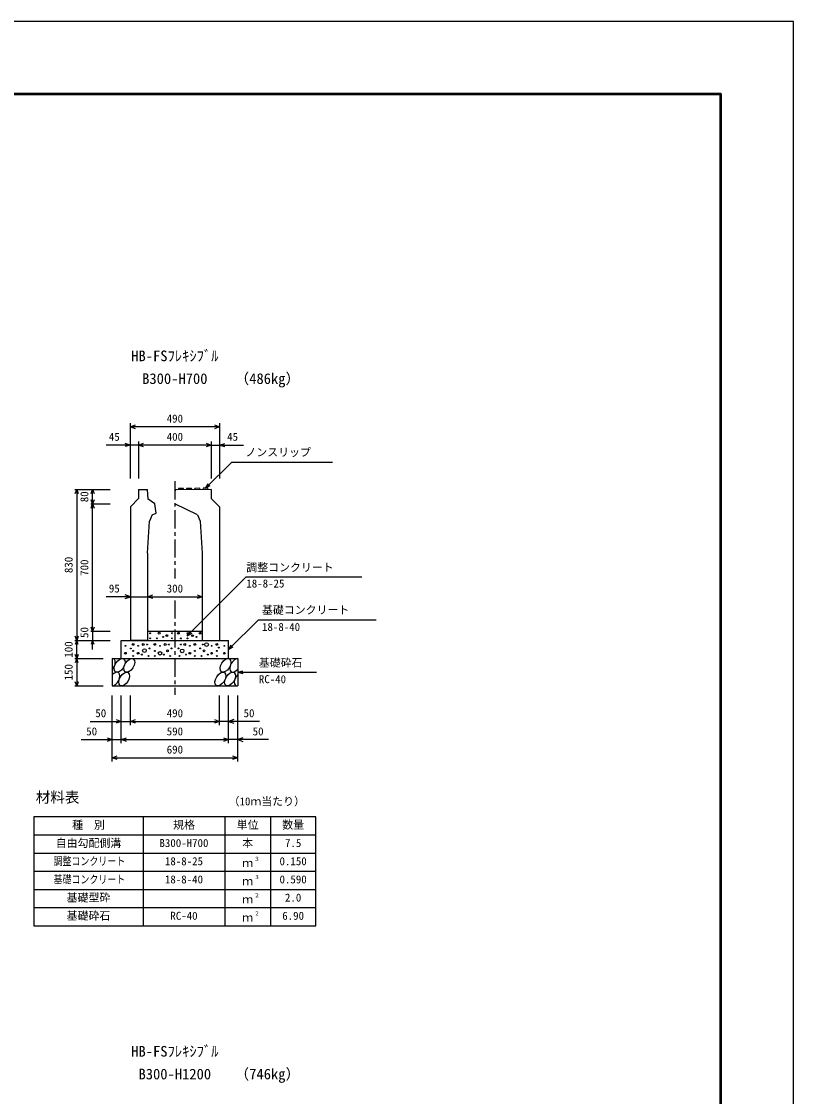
# Model space of a CAD drawing. Units: millimetres, scale not verified. Extents: x -16800 to 16800, y -5940 to 5940.
# Drawn here: x 12557 to 16800, y 29 to 5940 of the extents above; entities that cross this region are included whole.
import ezdxf
from ezdxf.enums import TextEntityAlignment as Align

# ---------------------------------------------------------------- set-up
doc = ezdxf.new("R2010")
doc.units = ezdxf.units.MM
doc.header["$LTSCALE"] = 20
doc.linetypes.add('CHAIN1', pattern=[8, 5, -1, 1, -1])
for name, color, linetype, lineweight in [('0-0_DIM', 7, 'Continuous', 25), ('0-1_Defpoints', 5, 'Continuous', 25), ('0-2_HATCH', 6, 'Continuous', 25), ('0-3_HYO', 3, 'Continuous', 25), ('0-4_HYO2', 4, 'Continuous', 25), ('0-5_OUTLINE', 3, 'Continuous', 25), ('0-6_TXT', 7, 'Continuous', 25), ('0-7_WAKU', 3, 'Continuous', 25)]:
    doc.layers.add(name, color=color, linetype=linetype, lineweight=lineweight)
doc.styles.add('ＭＳ ゴシック', font='')
doc.styles.get('ＭＳ ゴシック').set_extended_font_data('MS Gothic')

msp = doc.modelspace()

# ---------------------------------------------------------------- linework, layer by layer
at = {"layer": '0-0_DIM'}
for p, q in [((13154.89, 3731.28), (13154.89, 3427.52)), ((13644.89, 3731.28), (13644.89, 3427.52)), ((13644.89, 3711.28), (13154.89, 3711.28)), ((13154.89, 3611.28), (13021.87, 3611.28)), ((13154.89, 3611.28), (13125.91, 3619.04)), ((13154.89, 3611.28), (13125.91, 3603.51)), ((13199.89, 3611.28), (13154.89, 3611.28)), ((13199.89, 3631.28), (13199.89, 3427.52)), ((13599.89, 3611.28), (13199.89, 3611.28)), ((13599.89, 3631.28), (13599.89, 3427.52)), ((13599.89, 3611.28), (13644.89, 3611.28)), ((13644.89, 3611.28), (13673.87, 3619.04)), ((13644.89, 3611.28), (13777.91, 3611.28)), ((13644.89, 3611.28), (13673.87, 3603.51)), ((13567.95, 3373.58), (13710.16, 3515.79)), ((14267.05, 3515.79), (13710.16, 3515.79)), ((13567.95, 3373.58), (13582.95, 3399.56)), ((13567.95, 3373.58), (13593.93, 3388.58)), ((12850.8, 3366.9), (13044.13, 3366.9)), ((12860.8, 3366.9), (12860.8, 2536.9)), ((12947.46, 3286.9), (12947.46, 3366.9)), ((12937.46, 3286.9), (13044.13, 3286.9)), ((12947.46, 2586.9), (12947.46, 3286.9)), ((13155, 2776.9), (13021.98, 2776.9)), ((13155, 2776.9), (13250, 2776.9)), ((13250, 2776.9), (13550, 2776.9)), ((13858.65, 2650.55), (13695, 2486.9)), ((13858.65, 2650.55), (14505.53, 2650.55)), ((12937.46, 2586.9), (13044.13, 2586.9)), ((12947.46, 2586.9), (12947.46, 2536.9)), ((13468.01, 2561.9), (13483.01, 2587.88)), ((13468.01, 2561.9), (13493.99, 2576.9)), ((12850.8, 2536.9), (13044.13, 2536.9)), ((12860.8, 2436.9), (12860.8, 2536.9)), ((12947.46, 2486.9), (12947.46, 2536.9)), ((13695, 2486.9), (13710, 2512.88)), ((13695, 2486.9), (13720.98, 2501.9)), ((12850.8, 2436.9), (13005, 2436.9)), ((12860.8, 2436.9), (12860.8, 2286.9)), ((13745, 2361.9), (13773.98, 2369.66)), ((13745, 2361.9), (14178.31, 2361.9)), ((13745, 2361.9), (13773.98, 2354.13)), ((12850.8, 2286.9), (13005, 2286.9)), ((13055, 1871.38), (13055, 2233.73)), ((13105, 1971.38), (13105, 2233.73)), ((13155, 2071.38), (13155, 2233.73)), ((13645, 2071.38), (13645, 2233.73)), ((13695, 1971.38), (13695, 2233.73)), ((13745, 1871.38), (13745, 2233.73)), ((12935, 2091.38), (13155, 2091.38)), ((13155, 2091.38), (13645, 2091.38)), ((13865, 2091.38), (13645, 2091.38)), ((12885, 1991.38), (13105, 1991.38)), ((13105, 1991.38), (13695, 1991.38)), ((13915, 1991.38), (13695, 1991.38)), ((13055, 1891.38), (13745, 1891.38))]:
    msp.add_line(p, q, dxfattribs=at)
at = {"layer": '0-0_DIM', "linetype": 'CHAIN1'}
for p, q in [((13400, 3412.2), (13400, 2876.9)), ((13400, 2756.9), (13400, 2236.9))]:
    msp.add_line(p, q, dxfattribs=at)
at = {"layer": '0-0_DIM'}
for points in [[(13183.08, 3701.02), (13154.89, 3711.28), (13183.08, 3721.54)], [(13616.74, 3721.55), (13644.93, 3711.29), (13616.74, 3701.03)], [(13228.12, 3601.02), (13199.93, 3611.28), (13228.12, 3621.54)], [(13571.74, 3621.54), (13599.93, 3611.28), (13571.74, 3601.02)], [(12852.59, 3344.34), (12860.8, 3366.9), (12869.01, 3344.34)], [(12939.26, 3344.34), (12947.46, 3366.9), (12955.67, 3344.34)], [(12955.67, 3309.45), (12947.46, 3286.9), (12939.26, 3309.45)], [(12939.26, 3264.34), (12947.46, 3286.9), (12955.67, 3264.34)], [(13468.01, 2561.9), (13792.47, 2886.36), (14426.82, 2886.36)], [(13126.81, 2766.64), (13155, 2776.9), (13126.81, 2787.16)], [(13278.19, 2766.64), (13250, 2776.9), (13278.19, 2787.16)], [(13521.88, 2787.16), (13550.08, 2776.9), (13521.88, 2766.64)], [(12955.67, 2609.45), (12947.46, 2586.9), (12939.26, 2609.45)], [(12869.01, 2559.45), (12860.8, 2536.9), (12852.59, 2559.45)], [(12869.01, 2514.34), (12860.8, 2536.9), (12852.59, 2514.34)], [(12955.67, 2514.34), (12947.46, 2536.9), (12939.26, 2514.34)], [(12869.01, 2459.45), (12860.8, 2436.9), (12852.59, 2459.45)], [(12869.01, 2414.34), (12860.8, 2436.9), (12852.59, 2414.34)], [(12869.01, 2309.45), (12860.8, 2286.9), (12852.59, 2309.45)], [(13076.81, 2101.64), (13105, 2091.38), (13076.81, 2081.12)], [(13183.19, 2081.12), (13155, 2091.38), (13183.19, 2101.64)], [(13616.81, 2101.64), (13645, 2091.38), (13616.81, 2081.12)], [(13723.19, 2101.64), (13695, 2091.38), (13723.19, 2081.12)], [(13026.81, 2001.64), (13055, 1991.38), (13026.81, 1981.12)], [(13133.19, 1981.12), (13105, 1991.38), (13133.19, 2001.64)], [(13666.81, 2001.64), (13695, 1991.38), (13666.81, 1981.12)], [(13773.19, 2001.64), (13745, 1991.38), (13773.19, 1981.12)], [(13083.19, 1881.12), (13055, 1891.38), (13083.19, 1901.64)], [(13716.81, 1901.64), (13745, 1891.38), (13716.81, 1881.12)]]:
    msp.add_lwpolyline(points, dxfattribs=at)
at = {"layer": '0-1_Defpoints'}
msp.add_lwpolyline([(0, -5940), (16800, -5940), (16800, 5940), (0, 5940)], close=True, dxfattribs=at)
at = {"layer": '0-2_HATCH'}
for p, q in [((13448, 3365.88), (13446.45, 3372.36)), ((13493, 3366.33), (13491.45, 3372.81)), ((13538, 3366.78), (13536.45, 3373.26)), ((13583, 3367.23), (13581.45, 3373.71))]:
    msp.add_line(p, q, dxfattribs=at)
for points in [[(13446.45, 3372.36), (13419.45, 3372.09), (13418, 3365.58)], [(13491.45, 3372.81), (13464.45, 3372.54), (13463, 3366.03)], [(13536.45, 3373.26), (13509.45, 3372.99), (13508, 3366.48)], [(13581.45, 3373.71), (13554.45, 3373.44), (13553, 3366.93)]]:
    msp.add_lwpolyline(points, dxfattribs=at)
for centre, radius in [((13263.97, 2576.21), 2.5), ((13263.97, 2548.19), 2.5), ((13299.86, 2548.19), 2.5), ((13313.88, 2576.21), 5), ((13334.9, 2556.07), 2.5), ((13355.93, 2563.08), 5), ((13383.97, 2576.21), 2.5), ((13383.97, 2548.19), 2.5), ((13419.13, 2575.93), 5), ((13433.15, 2547.91), 2.5), ((13469.04, 2575.93), 2.5), ((13469.04, 2547.91), 2.5), ((13497.08, 2562.79), 5), ((13518.11, 2555.79), 2.5), ((13539.13, 2575.93), 5), ((13127.79, 2507.07), 2.5), ((13157.55, 2492.15), 2.5), ((13169.97, 2514.95), 5), ((13198.01, 2507.07), 2.5), ((13226.04, 2514.08), 5), ((13232.58, 2481.06), 10), ((13247.07, 2514.08), 2.5), ((13261.09, 2493.06), 2.5), ((13289.97, 2514.95), 5), ((13318.01, 2507.07), 2.5), ((13346.04, 2514.08), 5), ((13360.06, 2479.06), 5), ((13367.07, 2514.08), 2.5), ((13381.09, 2493.06), 2.5), ((13418.91, 2493.06), 2.5), ((13439.94, 2479.06), 10), ((13432.93, 2514.08), 2.5), ((13453.96, 2514.08), 5), ((13481.99, 2507.07), 2.5), ((13510.03, 2514.95), 5), ((13538.91, 2493.06), 2.5), ((13552.93, 2514.08), 2.5), ((13559.94, 2479.06), 5), ((13573.96, 2514.08), 10), ((13601.99, 2507.07), 2.5), ((13630.03, 2514.95), 5), ((13641.37, 2497.38), 2.5), ((13671.61, 2507.07), 2.5), ((13127.79, 2465.93), 5), ((13169.97, 2479.06), 2.5), ((13169.97, 2451.04), 2.5), ((13198.01, 2465.93), 5), ((13219.03, 2458.92), 2.5), ((13254.08, 2451.04), 2.5), ((13289.97, 2479.06), 2.5), ((13289.97, 2451.04), 2.5), ((13318.01, 2465.93), 10), ((13339.03, 2458.92), 2.5), ((13374.08, 2451.04), 2.5), ((13425.92, 2451.04), 2.5), ((13460.97, 2458.92), 2.5), ((13481.99, 2465.93), 5), ((13510.03, 2479.06), 2.5), ((13510.03, 2451.04), 2.5), ((13545.92, 2451.04), 2.5), ((13580.97, 2458.92), 2.5), ((13601.99, 2465.93), 5), ((13630.03, 2479.06), 2.5), ((13630.03, 2451.04), 2.5), ((13671.61, 2465.93), 5)]:
    msp.add_circle(centre, radius, dxfattribs=at)
for centre, start_param, end_param in [((13042.64, 2399.37), 4.385593, 6.6745444), ((13731.14, 2399.37), 0.3357715, 4.4411806), ((13067.96, 2324.38), 3.5111464, 7.548991), ((13756.46, 2324.38), 1.2110787, 3.5658734)]:
    msp.add_ellipse(centre, major_axis=(21.81, 35.31), ratio=0.5792, start_param=start_param, end_param=end_param, dxfattribs=at)
for centre in [(13095.84, 2399.37), (13149.05, 2399.37), (13677.93, 2399.37), (13121.16, 2324.38), (13650.04, 2324.38), (13703.25, 2324.38)]:
    msp.add_ellipse(centre, major_axis=(21.81, 35.31), ratio=0.5792, dxfattribs=at)
at = {"layer": '0-3_HYO'}
for p, q in [((13225, 1567.43), (13225, 967.43)), ((13675, 1567.43), (13675, 967.43)), ((13925, 1567.43), (13925, 967.43)), ((12625, 1467.43), (14175, 1467.43))]:
    msp.add_line(p, q, dxfattribs=at)
msp.add_lwpolyline([(12625, 967.43), (14175, 967.43), (14175, 1567.43), (12625, 1567.43)], close=True, dxfattribs=at)
at = {"layer": '0-4_HYO2'}
for p, q in [((12625, 1367.43), (14175, 1367.43)), ((12625, 1267.43), (14175, 1267.43)), ((12625, 1167.43), (14175, 1167.43)), ((12625, 1067.43), (14175, 1067.43))]:
    msp.add_line(p, q, dxfattribs=at)
at = {"layer": '0-5_OUTLINE'}
for p, q in [((13155, 3271.9), (13200, 3316.9)), ((13200, 3367.4), (13250, 3366.9)), ((13200, 3367.4), (13200, 3316.9)), ((13400, 3362.2), (13404.5, 3362.2)), ((13404.5, 3362.2), (13406, 3365.46)), ((13600, 3367.4), (13406, 3365.46)), ((13600, 3367.4), (13600, 3316.9)), ((13645, 3271.9), (13600, 3316.9)), ((13155, 3271.9), (13155, 2536.9)), ((13296.48, 3237.04), (13289, 3286.9)), ((13524.8, 3226.9), (13400, 3286.9)), ((13645, 3271.9), (13645, 2536.9)), ((13275.14, 3226.76), (13260.5, 3191.9)), ((13275.14, 3226.76), (13296.48, 3237.04)), ((13524.8, 3226.9), (13539.5, 3191.9)), ((13250, 3016.9), (13260.5, 3191.9)), ((13539.5, 3191.9), (13550, 3016.9)), ((13250, 3016.9), (13250, 2536.9)), ((13550, 3016.9), (13550, 2536.9)), ((13250, 2586.9), (13550, 2586.9)), ((13105, 2536.9), (13695, 2536.9)), ((13105, 2436.9), (13105, 2536.9)), ((13250, 2536.9), (13155, 2536.9)), ((13550, 2536.9), (13645, 2536.9)), ((13695, 2436.9), (13695, 2536.9)), ((13055, 2436.9), (13745, 2436.9)), ((13055, 2436.9), (13055, 2286.9)), ((13745, 2436.9), (13745, 2286.9)), ((13055, 2286.9), (13745, 2286.9))]:
    msp.add_line(p, q, dxfattribs=at)
msp.add_lwpolyline([(13289, 3286.9), (13253, 3314.02), (13250, 3366.9)], dxfattribs=at)
at = {"layer": '0-7_WAKU', "lineweight": 50}
msp.add_lwpolyline([(400, -5540), (16400, -5540), (16400, 5540), (400, 5540)], close=True, dxfattribs=at)

# ---------------------------------------------------------------- texts
at = {"layer": '0-0_DIM', "style": 'ＭＳ ゴシック'}
for s, p in [('490', (13354.89, 3721.28)), ('45', (13036.87, 3621.28)), ('400', (13354.89, 3621.28)), ('45', (13687.07, 3621.28)), ('ノンスリップ', (13787.47, 3535.97)), ('調整コンクリート', (13792.47, 2902.78)), ('95', (13036.98, 2786.9)), ('300', (13355, 2786.9)), ('18-8-25', (13792.47, 2814.51)), ('基礎コンクリート', (13878.65, 2669.29)), ('18-8-40', (13878.65, 2575.47)), ('基礎砕石', (13861.32, 2379.07)), ('RC-40', (13861.32, 2288.38)), ('50', (12962.56, 2101.38)), ('490', (13355, 2101.38)), ('50', (13777.44, 2101.38)), ('50', (12912.56, 2001.38)), ('590', (13355, 2001.38)), ('50', (13827.44, 2001.38)), ('690', (13355, 1901.38))]:
    msp.add_text(s, height=43.99, dxfattribs=at).set_placement(p, align=Align.BOTTOM_LEFT)
for s, p in [('80', (12937.46, 3296.65)), ('830', (12850.8, 2906.9)), ('700', (12937.46, 2891.9)), ('50', (12937.46, 2550.22)), ('100', (12850.8, 2441.9)), ('150', (12850.8, 2316.9))]:
    msp.add_text(s, height=43.99, rotation=90, dxfattribs=at).set_placement(p, align=Align.BOTTOM_LEFT)
at = {"layer": '0-6_TXT', "style": 'ＭＳ ゴシック'}
for s, height, p in [('HB-FSﾌﾚｷｼﾌﾞﾙ', 58.65, (13160, 4054.36)), ('B300-H700', 58.65, (13220, 3929.36)), ('（486kg）', 58.65, (13728.37, 3929.36)), ('材料表', 58.65, (12635, 1627.43)), ('（10ｍ当たり）', 43.99, (13695, 1616.43)), ('種\u3000別', 43.99, (12835, 1487.43)), ('規格', 43.99, (13390, 1487.43)), ('単位', 43.99, (13740, 1487.43)), ('数量', 43.99, (13990, 1487.43)), ('自由勾配側溝', 43.99, (12745, 1387.43)), ('B300-H700', 43.99, (13315, 1387.43)), ('本', 43.99, (13770, 1387.43)), ('7.5', 43.99, (14005, 1387.43)), ('18-8-25', 43.99, (13345, 1287.43)), ('ｍ', 43.99, (13770, 1277.43)), ('３', 21.99, (13835.54, 1317.8)), ('0.150', 43.99, (13975, 1287.43)), ('18-8-40', 43.99, (13345, 1187.43)), ('３', 21.99, (13835.54, 1217.8)), ('0.590', 43.99, (13975, 1187.43)), ('ｍ', 43.99, (13770, 1177.43)), ('基礎型砕', 43.99, (12805, 1087.43)), ('ｍ', 43.99, (13770, 1077.43)), ('２', 21.99, (13835.54, 1117.8)), ('2.0', 43.99, (14005, 1087.43)), ('基礎砕石', 43.99, (12805, 987.43)), ('RC-40', 43.99, (13375, 987.43)), ('ｍ', 43.99, (13770, 977.43)), ('２', 21.99, (13835.54, 1017.8)), ('6.90', 43.99, (13990, 987.43)), ('HB-FSﾌﾚｷｼﾌﾞﾙ', 58.65, (13160, 230.44)), ('B300-H1200', 58.65, (13200, 105.44)), ('（746kg）', 58.65, (13728.37, 105.44))]:
    msp.add_text(s, height=height, dxfattribs=at).set_placement(p, align=Align.BOTTOM_LEFT)
at = {"layer": '0-6_TXT', "style": 'ＭＳ ゴシック', "width": 0.8}
for s, p in [('調整コンクリート', (12733, 1287.43)), ('基礎コンクリート', (12733, 1187.43))]:
    msp.add_text(s, height=43.99, dxfattribs=at).set_placement(p, align=Align.BOTTOM_LEFT)

doc.saveas('drawing.dxf')
